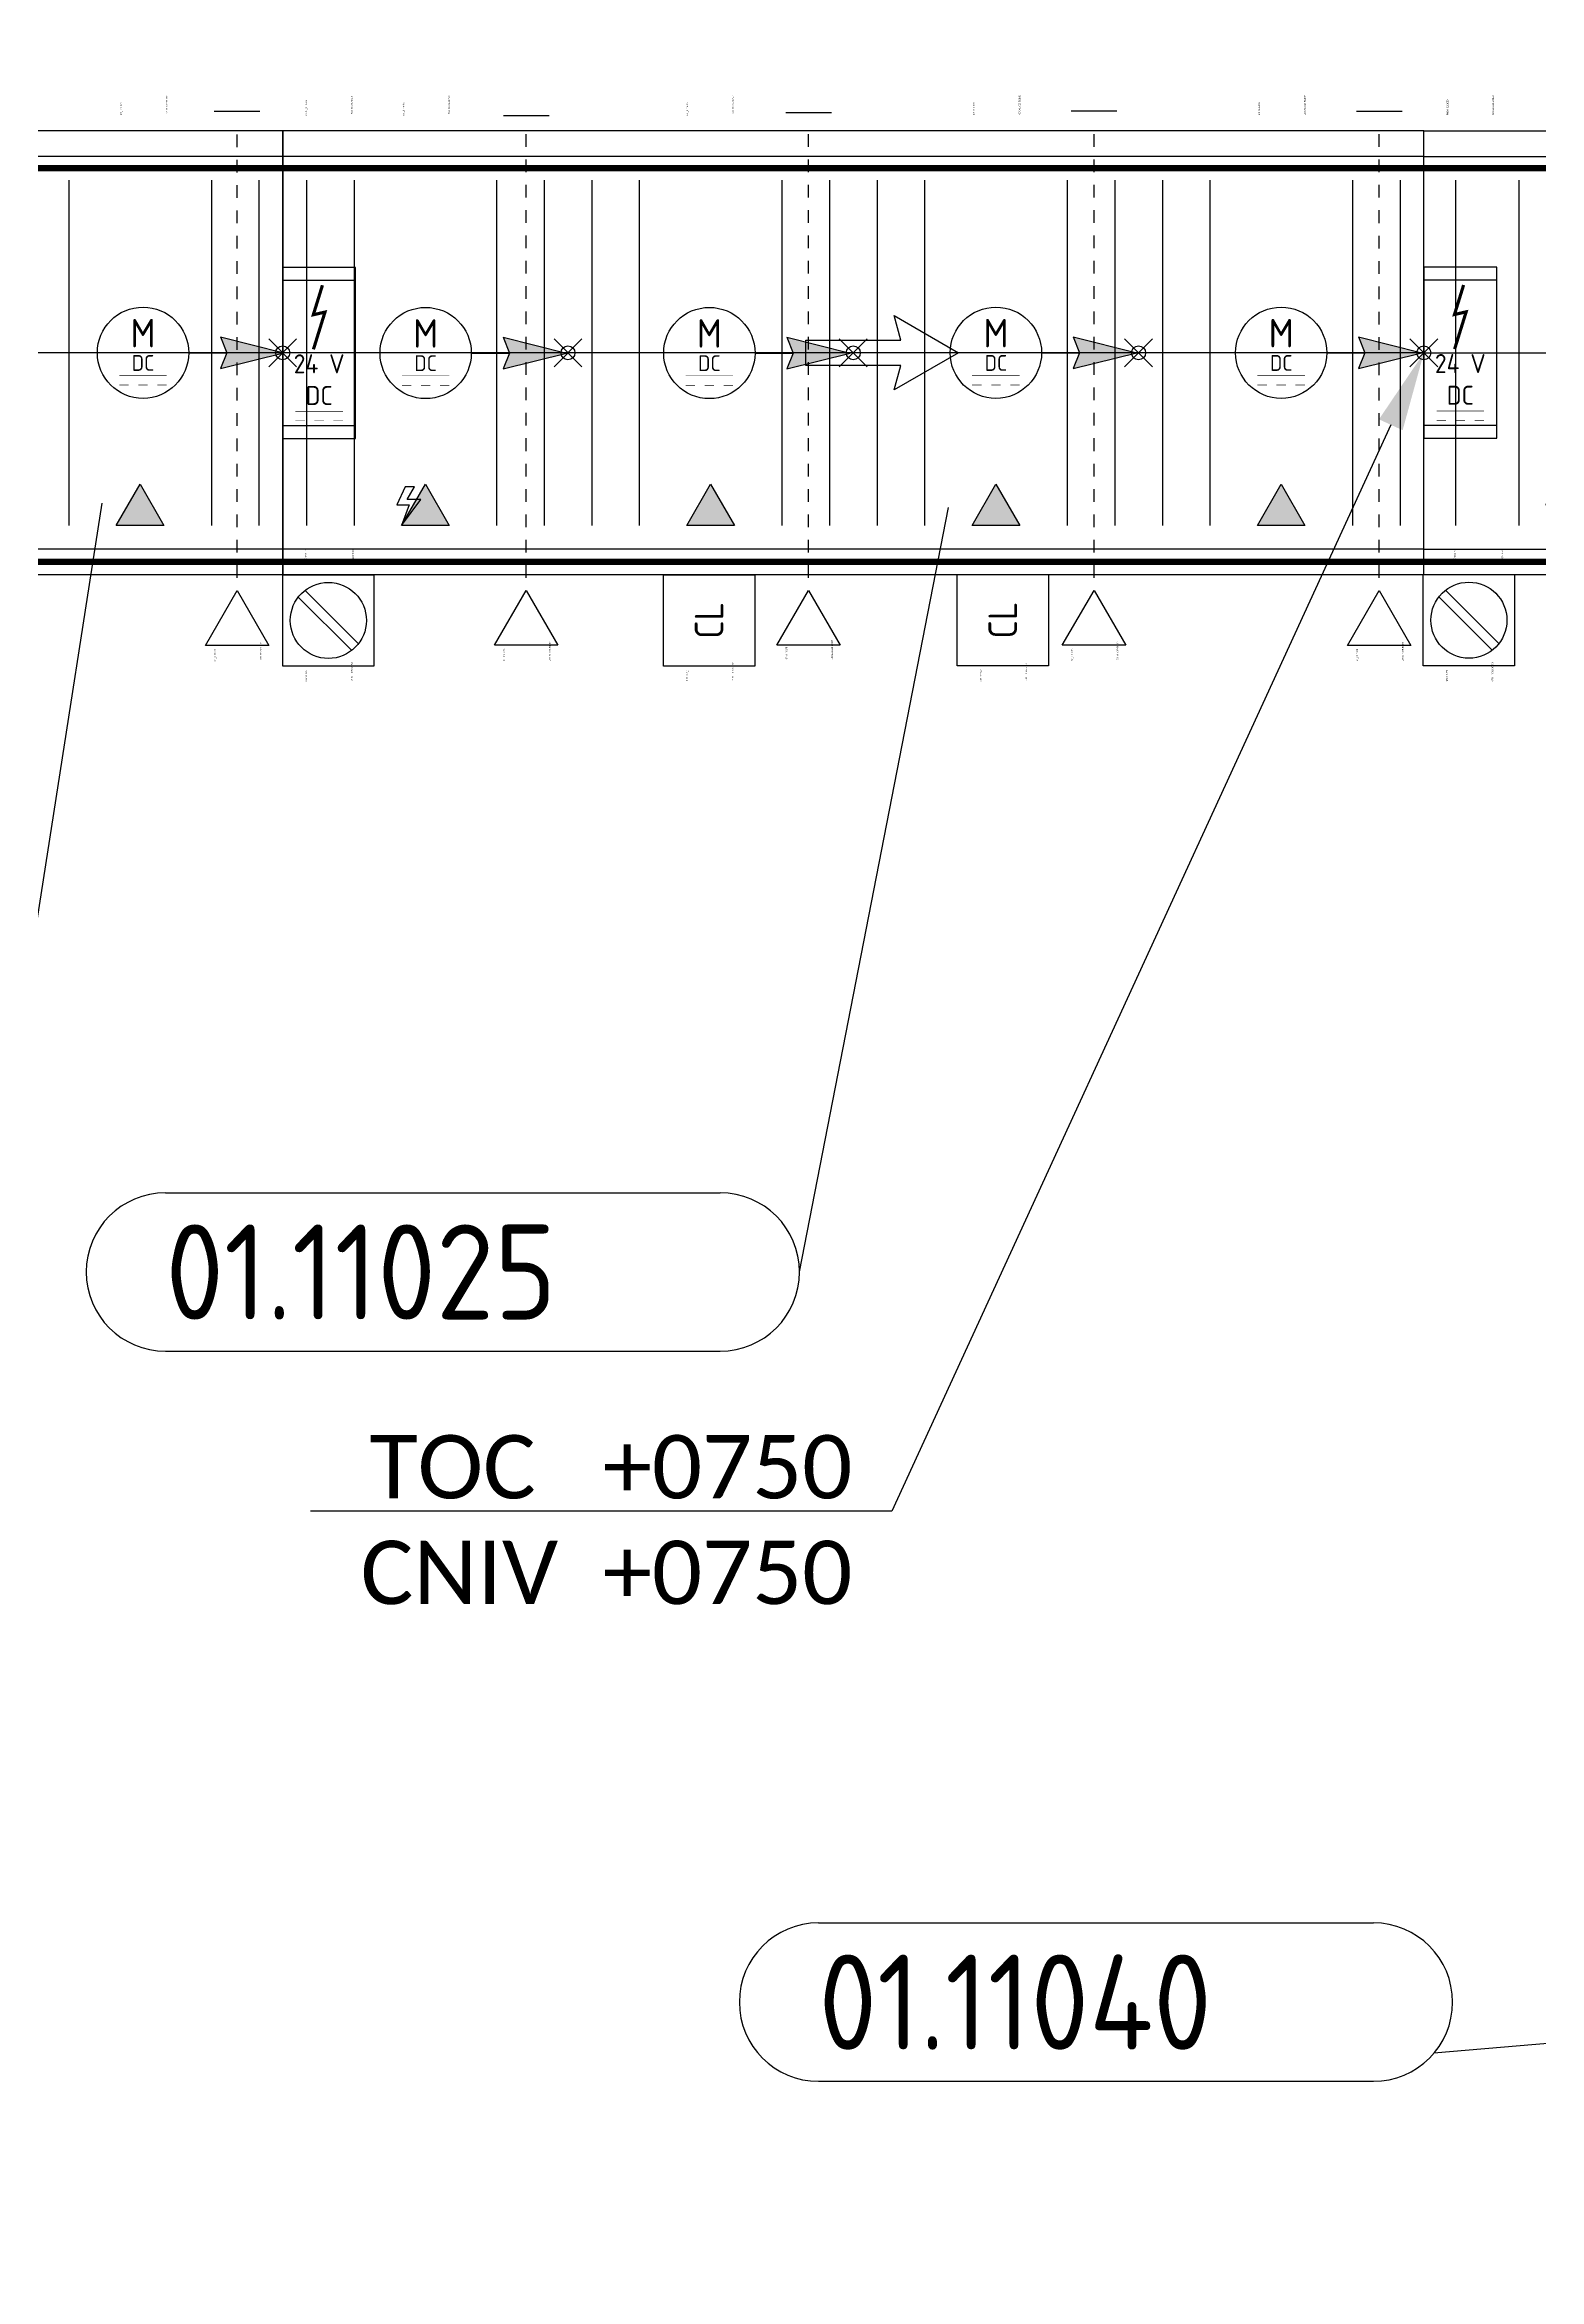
# Model space of a CAD drawing. Header units: millimetres. Extents: x -237058 to -184775, y -34272 to -10386.
# Drawn here: x -208934 to -206577, y -24356 to -20830 of the extents above; entities that cross this region are included whole.
import ezdxf
from ezdxf import colors
from ezdxf.entities.mleader import LeaderData, LeaderLine
from ezdxf.enums import TextEntityAlignment as Align
from ezdxf.math import Vec2, Vec3

# ---------------------------------------------------------------- set-up
doc = ezdxf.new("R2018")
doc.units = ezdxf.units.MM
doc.header["$PDMODE"] = 35
doc.header["$PDSIZE"] = 22
for name, color, linetype in [('0_SA-Comp_230V', 7, 'Continuous'), ('0_SA-Comp_ICE', 4, 'Continuous'), ('0_SA-Comp_Profinet', 7, 'Continuous'), ('0_TOC+0600_conv_ICE', 7, 'Continuous'), ('0_TOC+0750_conv_ICE', 7, 'Continuous'), ('conv_accumulation', 3, 'Continuous'), ('conv_beltside', 74, 'Continuous'), ('conv_centerline', 140, 'Continuous'), ('conv_direction', 30, 'Continuous'), ('conv_e-side', 12, 'Continuous'), ('conv_nodes', 7, 'Continuous'), ('conv_POSNR', 3, 'Continuous'), ('conv_speeds', 7, 'Continuous'), ('conv_type', 7, 'Continuous')]:
    doc.layers.add(name, color=color, linetype=linetype)
doc.layers.add('conv_textures', color=7, linetype='Continuous', true_color=0x5a6e7e)
doc.styles.add('ICE_25', font='calibri.ttf', dxfattribs={"height": 25})
doc.styles.add('Int_Kader_2.0', font='calibri.ttf', dxfattribs={"height": 2})
doc.styles.get("Standard").update_dxf_attribs({"font": 'isocp.shx'})

# ---------------------------------------------------------------- blocks, each defined once
blk = doc.blocks.new('ICE_sub-block_balloon_S')
at = {"layer": 'conv_POSNR'}
for p, q in [((-437.5, 125), (437.5, 125)), ((-437.5, -125), (437.5, -125))]:
    blk.add_line(p, q, dxfattribs=at)
for centre, start, end in [((-437.5, 0), 90, 270), ((437.5, 0), 270, 90)]:
    blk.add_arc(centre, 125, start, end, dxfattribs=at)
blk = doc.blocks.new('ICE_sub-block_direction')
at = {"layer": 'conv_direction'}
for p, q in [((75, 20), (64.6, 58.6)), ((64.6, 58.6), (166.2, 0)), ((-75, -20), (-75, 20)), ((-75, 20), (75, 20)), ((166.2, 0), (64.6, -58.6)), ((75, -20), (-75, -20)), ((64.6, -58.6), (75, -20))]:
    blk.add_line(p, q, dxfattribs=at)
blk = doc.blocks.new('ICE_sub-block_accumulation')
at = {"layer": 'conv_accumulation'}
h = blk.add_hatch(color=256, dxfattribs=at)
h.dxf.hatch_style = 1
h.paths.add_polyline_path([(0, 65), (-37.5, 0), (37.5, 0)])
for p, q in [((-37.5, 0), (0, 65)), ((0, 65), (37.5, 0)), ((37.5, 0), (-37.5, 0))]:
    blk.add_line(p, q, dxfattribs=at)
blk = doc.blocks.new('power_supply_sign')
blk.add_lwpolyline([(0, 0), (30.5, 40.8), (8.7, 40.8), (20.3, 60.9), (5.8, 60.9), (-7.4, 32.6), (11.9, 32.6)], close=True)
blk = doc.blocks.new('*U263')
for p, q in [((0, 350), (0, 310)), ((1800, 350), (0, 350)), ((1800, 310), (1800, 350)), ((0, 310), (0, -310)), ((1800, 310), (0, 310)), ((1800, -310), (1800, 310)), ((0, -310), (0, -350)), ((1800, -310), (0, -310)), ((1800, -350), (1800, -310)), ((0, -350), (1800, -350))]:
    blk.add_line(p, q)
at = {"layer": 'conv_beltside', "const_width": 10}
blk.add_lwpolyline([(0, 291.2), (1800, 291.2)], dxfattribs=at)
at = {"layer": 'conv_centerline'}
blk.add_line((1800, 0), (0, 0), dxfattribs=at)
at = {"layer": 'conv_e-side', "const_width": 10}
blk.add_lwpolyline([(0, -330), (1800, -330)], dxfattribs=at)
at = {"layer": 'conv_nodes'}
for p in [(450, 0), (900, 0), (1350, 0), (1800, 0), (0, 0)]:
    blk.add_point(p, dxfattribs=at)
at = {"layer": 'conv_POSNR'}
blk.add_line((1326, -1450.6), (1515.5, -237.5), dxfattribs=at)
at = {"layer": 'conv_textures'}
for p, q in [((37.5, 272.5), (37.5, -272.5)), ((112.5, 272.5), (112.5, -272.5)), ((337.5, 272.5), (337.5, -272.5)), ((412.5, 272.5), (412.5, -272.5)), ((487.5, 272.5), (487.5, -272.5)), ((562.5, 272.5), (562.5, -272.5)), ((787.5, 272.5), (787.5, -272.5)), ((862.5, 272.5), (862.5, -272.5)), ((937.5, 272.5), (937.5, -272.5)), ((1012.5, 272.5), (1012.5, -272.5)), ((1237.5, 272.5), (1237.5, -272.5)), ((1312.5, 272.5), (1312.5, -272.5)), ((1387.5, 272.5), (1387.5, -272.5)), ((1462.5, 272.5), (1462.5, -272.5)), ((1687.5, 272.5), (1687.5, -272.5)), ((1762.5, 272.5), (1762.5, -272.5))]:
    blk.add_line(p, q, dxfattribs=at)
for name, p in [('power_supply_sign', (187.5, -272.5)), ('ICE_sub-block_balloon_S', (763.5, -1450.6))]:
    blk.add_blockref(name, p)
at = {"layer": 'conv_accumulation'}
for p in [(225, -272.5), (675, -272.5), (1125, -272.5), (1575, -272.5)]:
    blk.add_blockref('ICE_sub-block_accumulation', p, dxfattribs=at)
at = {"layer": 'conv_direction'}
blk.add_blockref('ICE_sub-block_direction', (900, 0), dxfattribs=at)
blk.add_blockref('ICE_sub-block_direction', (900, 0), dxfattribs=at)
at = {"layer": 'conv_POSNR', "flags": 8}
blk.add_attdef('position_number', (326, -1525.6), '', height=150, dxfattribs=at)
at = {"layer": 'conv_speeds', "lineweight": 30, "flags": 2}
for tag, p in [('v', (37.5, -310)), ('a', (112.5, -310))]:
    blk.add_attdef(tag, text='', height=25, rotation=270, dxfattribs=at).set_placement(p, align=Align.MIDDLE_RIGHT)
at = {"layer": 'conv_type', "style": 'ICE_25', "flags": 10}
blk.add_attdef('identifier', (15, -342.5), '', height=25, dxfattribs=at)
blk = doc.blocks.new('*U268')
for p, q in [((0, 350), (0, 310)), ((1800, 350), (0, 350)), ((1800, 310), (1800, 350)), ((0, 310), (0, -310)), ((1800, 310), (0, 310)), ((1800, -310), (1800, 310)), ((0, -310), (0, -350)), ((1800, -310), (0, -310)), ((1800, -350), (1800, -310)), ((0, -350), (1800, -350))]:
    blk.add_line(p, q)
at = {"layer": 'conv_beltside', "const_width": 10}
blk.add_lwpolyline([(0, 291.2), (1800, 291.2)], dxfattribs=at)
at = {"layer": 'conv_centerline'}
blk.add_line((1800, 0), (0, 0), dxfattribs=at)
at = {"layer": 'conv_e-side', "const_width": 10}
blk.add_lwpolyline([(0, -330), (1800, -330)], dxfattribs=at)
at = {"layer": 'conv_nodes'}
for p in [(450, 0), (900, 0), (1350, 0), (1800, 0), (0, 0)]:
    blk.add_point(p, dxfattribs=at)
at = {"layer": 'conv_POSNR'}
blk.add_line((815.1, -1450.6), (1050.2, -243.9), dxfattribs=at)
at = {"layer": 'conv_textures'}
for p, q in [((37.5, 272.5), (37.5, -272.5)), ((112.5, 272.5), (112.5, -272.5)), ((337.5, 272.5), (337.5, -272.5)), ((412.5, 272.5), (412.5, -272.5)), ((487.5, 272.5), (487.5, -272.5)), ((562.5, 272.5), (562.5, -272.5)), ((787.5, 272.5), (787.5, -272.5)), ((862.5, 272.5), (862.5, -272.5)), ((937.5, 272.5), (937.5, -272.5)), ((1012.5, 272.5), (1012.5, -272.5)), ((1237.5, 272.5), (1237.5, -272.5)), ((1312.5, 272.5), (1312.5, -272.5)), ((1387.5, 272.5), (1387.5, -272.5)), ((1462.5, 272.5), (1462.5, -272.5)), ((1687.5, 272.5), (1687.5, -272.5)), ((1762.5, 272.5), (1762.5, -272.5))]:
    blk.add_line(p, q, dxfattribs=at)
for name, p in [('power_supply_sign', (187.5, -272.5)), ('ICE_sub-block_balloon_S', (252.6, -1450.6))]:
    blk.add_blockref(name, p)
at = {"layer": 'conv_accumulation'}
for p in [(225, -272.5), (675, -272.5), (1125, -272.5), (1575, -272.5)]:
    blk.add_blockref('ICE_sub-block_accumulation', p, dxfattribs=at)
at = {"layer": 'conv_direction'}
blk.add_blockref('ICE_sub-block_direction', (900, 0), dxfattribs=at)
blk.add_blockref('ICE_sub-block_direction', (900, 0), dxfattribs=at)
at = {"layer": 'conv_POSNR', "flags": 8}
blk.add_attdef('position_number', (-184.9, -1525.6), '', height=150, dxfattribs=at)
at = {"layer": 'conv_speeds', "lineweight": 30, "flags": 2}
for tag, p in [('v', (37.5, -310)), ('a', (112.5, -310))]:
    blk.add_attdef(tag, text='', height=25, rotation=270, dxfattribs=at).set_placement(p, align=Align.MIDDLE_RIGHT)
at = {"layer": 'conv_type', "style": 'ICE_25', "flags": 10}
blk.add_attdef('identifier', (15, -342.5), '', height=25, dxfattribs=at)
blk = doc.blocks.new('*U273')
for p, q in [((0, 250), (0, 210)), ((2100, 250), (0, 250)), ((2100, 210), (2100, 250)), ((0, 210), (0, -210)), ((2100, 210), (0, 210)), ((2100, -210), (2100, 210)), ((0, -210), (0, -250)), ((2100, -210), (0, -210)), ((2100, -250), (2100, -210)), ((0, -250), (2100, -250))]:
    blk.add_line(p, q)
at = {"layer": 'conv_beltside', "const_width": 10}
blk.add_lwpolyline([(0, -191.2), (2100, -191.2)], dxfattribs=at)
at = {"layer": 'conv_centerline'}
blk.add_line((0, 0), (2100, 0), dxfattribs=at)
at = {"layer": 'conv_e-side', "const_width": 10}
blk.add_lwpolyline([(0, 230), (2100, 230)], dxfattribs=at)
at = {"layer": 'conv_nodes'}
for p in [(0, 0), (700, 0), (1400, 0), (2100, 0)]:
    blk.add_point(p, dxfattribs=at)
at = {"layer": 'conv_POSNR'}
blk.add_line((1182.4, -94.8), (1283.3, -1289.1), dxfattribs=at)
at = {"layer": 'conv_textures'}
for p, q in [((50, 172.5), (50, -172.5)), ((150, 172.5), (150, -172.5)), ((550, 172.5), (550, -172.5)), ((650, 172.5), (650, -172.5)), ((750, 172.5), (750, -172.5)), ((850, 172.5), (850, -172.5)), ((1250, 172.5), (1250, -172.5)), ((1350, 172.5), (1350, -172.5)), ((1450, 172.5), (1450, -172.5)), ((1550, 172.5), (1550, -172.5)), ((1950, 172.5), (1950, -172.5)), ((2050, 172.5), (2050, -172.5))]:
    blk.add_line(p, q, dxfattribs=at)
at = {"xscale": -0.0009999999999999432, "yscale": 0.0009999999999999432, "zscale": 0.0009999999999999432, "rotation": 180}
blk.add_blockref('power_supply_sign', (200, 172.5), dxfattribs=at)
for name, p in [('ICE_sub-block_direction', (1050, 0)), ('ICE_sub-block_direction', (1050, 0)), ('ICE_sub-block_accumulation', (350, -172.5)), ('ICE_sub-block_accumulation', (1050, -172.5)), ('ICE_sub-block_accumulation', (1750, -172.5))]:
    blk.add_blockref(name, p)
at = {"rotation": 90.00000000000001}
blk.add_blockref('ICE_sub-block_balloon_S', (1202.8, -1822.2), dxfattribs=at)
at = {"layer": 'conv_POSNR', "flags": 8}
blk.add_attdef('position_number', (1277.8, -2259.7), '', height=150, rotation=90, dxfattribs=at)
at = {"layer": 'conv_speeds', "lineweight": 30, "flags": 2}
for tag, p in [('v', (50, 210)), ('a', (125, 210))]:
    blk.add_attdef(tag, text='', height=25, rotation=270, dxfattribs=at).set_placement(p, align=Align.MIDDLE_LEFT)
at = {"layer": 'conv_type', "style": 'ICE_25', "flags": 10}
blk.add_attdef('identifier', (15, -242.5), '', height=25, dxfattribs=at)
blk = doc.blocks.new('*U275')
for p, q in [((0, 350), (1000, 350)), ((0, 310), (0, 350)), ((1000, 350), (1000, 310)), ((0, 310), (1000, 310)), ((0, -310), (0, 310)), ((1000, 310), (1000, -310)), ((0, -310), (1000, -310)), ((0, -350), (0, -310)), ((1000, -310), (1000, -350)), ((0, -350), (1000, -350))]:
    blk.add_line(p, q)
at = {"layer": 'conv_beltside', "const_width": 10}
blk.add_lwpolyline([(0, 291.2), (1000, 291.2)], dxfattribs=at)
at = {"layer": 'conv_centerline'}
blk.add_line((0, 0), (1000, 0), dxfattribs=at)
at = {"layer": 'conv_e-side', "const_width": 10}
blk.add_lwpolyline([(0, -330), (1000, -330)], dxfattribs=at)
at = {"layer": 'conv_nodes'}
for p in [(0, 0), (1000, 0)]:
    blk.add_point(p, dxfattribs=at)
at = {"layer": 'conv_POSNR'}
blk.add_line((449, 1408), (252, 197.7), dxfattribs=at)
at = {"layer": 'conv_textures'}
for p, q in [((50, 272.5), (50, -272.5)), ((150, 272.5), (150, -272.5)), ((850, 272.5), (850, -272.5)), ((950, 272.5), (950, -272.5))]:
    blk.add_line(p, q, dxfattribs=at)
for name, p in [('ICE_sub-block_balloon_S', (1011.5, 1408)), ('power_supply_sign', (200, -272.5))]:
    blk.add_blockref(name, p)
at = {"layer": 'conv_direction'}
blk.add_blockref('ICE_sub-block_direction', (500, 0), dxfattribs=at)
blk.add_blockref('ICE_sub-block_direction', (500, 0), dxfattribs=at)
at = {"layer": 'conv_POSNR', "flags": 8}
blk.add_attdef('position_number', (574, 1333), '', height=150, dxfattribs=at)
at = {"layer": 'conv_speeds', "lineweight": 30, "flags": 2}
for tag, p in [('v', (50, -310)), ('a', (125, -310))]:
    blk.add_attdef(tag, text='', height=25, rotation=270, dxfattribs=at).set_placement(p, align=Align.MIDDLE_RIGHT)
at = {"layer": 'conv_type', "style": 'ICE_25', "flags": 10}
blk.add_attdef('identifier', (15, -342.5), '', height=25, dxfattribs=at)
blk = doc.blocks.new('*U90')
at = {"ltscale": 0.5}
h = blk.add_hatch(color=256, dxfattribs=at)
h.dxf.hatch_style = 1
h.paths.add_polyline_path([(132, 0), (122, -25), (222, 0), (122, 25)])
blk.add_line((72, 0), (132, 0))
for p, q in [((122, 25), (132, 0)), ((122, 25), (222, 0)), ((132, 0), (122, -25)), ((122, -25), (222, 0))]:
    blk.add_line(p, q, dxfattribs=at)
at = {"ltscale": 0.5, "const_width": 1}
for points in [[(-37.5, -36), (37.5, -36)], [(-37.5, -51), (-22.5, -51)], [(-7.5, -51), (7.5, -51)], [(22.5, -51), (37.5, -51)]]:
    blk.add_lwpolyline(points, dxfattribs=at)
blk.add_circle((0, 0), 72)
at = {"ltscale": 0.5, "attachment_point": 5}
for s, insert, char_height in [('\\pxqc;M', (0, 31), 45), ('\\pxqc;DC', (0, -16), 25)]:
    blk.add_mtext_dynamic_manual_height_columns(s, width=43.774, gutter_width=6.25, heights=[0], dxfattribs=dict(at, insert=insert, char_height=char_height))
at = {"lineweight": 30, "flags": 52}
for tag, p in [('FUNC_REF', (-36, 375)), ('EPLAN_REF', (36, 375))]:
    blk.add_attdef(tag, text='', height=50, rotation=90, dxfattribs=at).set_placement(p, align=Align.MIDDLE_LEFT)
blk = doc.blocks.new('*U75')
at = {"ltscale": 0.5}
blk.add_lwpolyline([(-72, 72), (72, 72), (72, -72), (-72, -72)], close=True, dxfattribs=at)
at = {"insert": (0, 0), "char_height": 45, "width": 90.621, "attachment_point": 5, "rotation": 90}
blk.add_mtext('\\pxqc;CL', dxfattribs=at)
at = {"lineweight": 30, "flags": 14}
for tag, p in [('FUNC_REF', (-36, -97)), ('EPLAN_REF', (36, -97))]:
    blk.add_attdef(tag, text='', height=50, rotation=90, dxfattribs=at).set_placement(p, align=Align.MIDDLE_RIGHT)
blk = doc.blocks.new('*U92')
at = {"color": 30, "true_color": 0xf8991e}
for points in [[(-57.5, -135), (57.5, -135), (57.5, 135), (-57.5, 135)], [(-57.5, 115), (57.5, 115), (57.5, 135), (-57.5, 135)], [(-57.5, -135), (57.5, -135), (57.5, -115), (-57.5, -115)]]:
    blk.add_lwpolyline(points, close=True, dxfattribs=at)
at = {"color": 3, "const_width": 5}
blk.add_lwpolyline([(5.2, 107), (-9.2, 60.4), (9.2, 64.6), (-9, 5.8)], dxfattribs=at)
at = {"ltscale": 0.5, "const_width": 1}
for points in [[(-37.5, -92), (37.5, -92)], [(-37.5, -107), (-22.5, -107)], [(-7.5, -107), (7.5, -107)], [(22.5, -107), (37.5, -107)]]:
    blk.add_lwpolyline(points, dxfattribs=at)
at = {"ltscale": 0.5, "insert": (0, -42), "char_height": 30, "attachment_point": 5}
blk.add_mtext_dynamic_manual_height_columns('\\pxqc;24 V\\PDC', width=115, gutter_width=6.25, heights=[0], dxfattribs=at)
at = {"lineweight": 30}
for tag, p in [('FUNC_REF', (-21.5, 375)), ('EPLAN_REF', (50.5, 375))]:
    blk.add_attdef(tag, text='', height=50, rotation=90, dxfattribs=at).set_placement(p, align=Align.MIDDLE_LEFT)
blk = doc.blocks.new('*U91')
at = {"ltscale": 0.5}
h = blk.add_hatch(color=256, dxfattribs=at)
h.dxf.hatch_style = 1
h.paths.add_polyline_path([(132, 0), (122, -25), (222, 0), (122, 25)])
blk.add_line((72, 0), (132, 0))
for p, q in [((122, 25), (132, 0)), ((122, 25), (222, 0)), ((132, 0), (122, -25)), ((122, -25), (222, 0))]:
    blk.add_line(p, q, dxfattribs=at)
at = {"ltscale": 0.5, "const_width": 1}
for points in [[(-37.5, -36), (37.5, -36)], [(-37.5, -51), (-22.5, -51)], [(-7.5, -51), (7.5, -51)], [(22.5, -51), (37.5, -51)]]:
    blk.add_lwpolyline(points, dxfattribs=at)
blk.add_circle((0, 0), 72)
at = {"ltscale": 0.5, "attachment_point": 5}
for s, insert, char_height in [('\\pxqc;M', (0, 31), 45), ('\\pxqc;DC', (0, -16), 25)]:
    blk.add_mtext_dynamic_manual_height_columns(s, width=43.774, gutter_width=6.25, heights=[0], dxfattribs=dict(at, insert=insert, char_height=char_height))
at = {"lineweight": 30, "flags": 8}
for tag, p in [('FUNC_REF', (-36, 375)), ('EPLAN_REF', (36, 375))]:
    blk.add_attdef(tag, text='', height=50, rotation=90, dxfattribs=at).set_placement(p, align=Align.MIDDLE_LEFT)
blk = doc.blocks.new('*U88')
at = {"ltscale": 0.5}
h = blk.add_hatch(color=256, dxfattribs=at)
h.dxf.hatch_style = 1
h.paths.add_polyline_path([(132, 0), (122, -25), (222, 0), (122, 25)])
blk.add_line((72, 0), (132, 0))
for p, q in [((122, 25), (132, 0)), ((122, 25), (222, 0)), ((132, 0), (122, -25)), ((122, -25), (222, 0))]:
    blk.add_line(p, q, dxfattribs=at)
at = {"ltscale": 0.5, "const_width": 1}
for points in [[(-37.5, -36), (37.5, -36)], [(-37.5, -51), (-22.5, -51)], [(-7.5, -51), (7.5, -51)], [(22.5, -51), (37.5, -51)]]:
    blk.add_lwpolyline(points, dxfattribs=at)
blk.add_circle((0, 0), 72)
at = {"ltscale": 0.5, "attachment_point": 5}
for s, insert, char_height in [('\\pxqc;M', (0, 31), 45), ('\\pxqc;DC', (0, -16), 25)]:
    blk.add_mtext_dynamic_manual_height_columns(s, width=43.774, gutter_width=6.25, heights=[0], dxfattribs=dict(at, insert=insert, char_height=char_height))
at = {"lineweight": 30, "flags": 52}
for tag, p in [('FUNC_REF', (-36, 375)), ('EPLAN_REF', (36, 375))]:
    blk.add_attdef(tag, text='', height=50, rotation=90, dxfattribs=at).set_placement(p, align=Align.MIDDLE_LEFT)
blk = doc.blocks.new('*U89')
at = {"ltscale": 0.5}
h = blk.add_hatch(color=256, dxfattribs=at)
h.dxf.hatch_style = 1
h.paths.add_polyline_path([(132, 0), (122, -25), (222, 0), (122, 25)])
blk.add_line((72, 0), (132, 0))
for p, q in [((122, 25), (132, 0)), ((122, 25), (222, 0)), ((132, 0), (122, -25)), ((122, -25), (222, 0))]:
    blk.add_line(p, q, dxfattribs=at)
at = {"ltscale": 0.5, "const_width": 1}
for points in [[(-37.5, -36), (37.5, -36)], [(-37.5, -51), (-22.5, -51)], [(-7.5, -51), (7.5, -51)], [(22.5, -51), (37.5, -51)]]:
    blk.add_lwpolyline(points, dxfattribs=at)
blk.add_circle((0, 0), 72)
at = {"ltscale": 0.5, "attachment_point": 5}
for s, insert, char_height in [('\\pxqc;M', (0, 31), 45), ('\\pxqc;DC', (0, -16), 25)]:
    blk.add_mtext_dynamic_manual_height_columns(s, width=43.774, gutter_width=6.25, heights=[0], dxfattribs=dict(at, insert=insert, char_height=char_height))
at = {"lineweight": 30, "flags": 52}
for tag, p in [('FUNC_REF', (-36, 375)), ('EPLAN_REF', (36, 375))]:
    blk.add_attdef(tag, text='', height=50, rotation=90, dxfattribs=at).set_placement(p, align=Align.MIDDLE_LEFT)
blk = doc.blocks.new('*U46')
for p, q in [((36.8, -47.4), (-47.4, 36.8)), ((47.4, -36.8), (-36.8, 47.4))]:
    blk.add_line(p, q)
at = {"ltscale": 0.5}
blk.add_lwpolyline([(-72, 72), (72, 72), (72, -72), (-72, -72)], close=True, dxfattribs=at)
blk.add_circle((0, 0), 60)
at = {"lineweight": 30, "flags": 14}
for tag, p in [('FUNC_REF', (-36, -97)), ('EPLAN_REF', (36, -97))]:
    blk.add_attdef(tag, text='', height=50, rotation=90, dxfattribs=at).set_placement(p, align=Align.MIDDLE_RIGHT)
blk = doc.blocks.new('*U93')
at = {"ltscale": 0.5}
for p, q in [((-36, 756.7), (36, 756.7)), ((-50, -86.6), (0, 0)), ((0, 0), (50, -86.6)), ((50, -86.6), (-50, -86.6))]:
    blk.add_line(p, q, dxfattribs=at)
for p, q in [((0, 700), (0, 720)), ((0, 660), (0, 680)), ((0, 620), (0, 640)), ((0, 580), (0, 600)), ((0, 540), (0, 560)), ((0, 500), (0, 520)), ((0, 460), (0, 480)), ((0, 420), (0, 440)), ((0, 380), (0, 400)), ((0, 340), (0, 360)), ((0, 300), (0, 320)), ((0, 260), (0, 280)), ((0, 220), (0, 240)), ((0, 180), (0, 200)), ((0, 140), (0, 160)), ((0, 100), (0, 120)), ((0, 60), (0, 80)), ((0, 20), (0, 40))]:
    blk.add_line(p, q)
at = {"lineweight": 30, "flags": 42}
for tag, p in [('EPLAN_REF', (36, -111.6)), ('FUNC_REF', (-36, -111.6))]:
    blk.add_attdef(tag, text='', height=50, rotation=90, dxfattribs=at).set_placement(p, align=Align.MIDDLE_RIGHT)
blk = doc.blocks.new('*U95')
at = {"ltscale": 0.5}
for p, q in [((-36, 749.2), (36, 749.2)), ((-50, -86.6), (0, 0)), ((0, 0), (50, -86.6)), ((50, -86.6), (-50, -86.6))]:
    blk.add_line(p, q, dxfattribs=at)
for p, q in [((0, 700), (0, 720)), ((0, 660), (0, 680)), ((0, 620), (0, 640)), ((0, 580), (0, 600)), ((0, 540), (0, 560)), ((0, 500), (0, 520)), ((0, 460), (0, 480)), ((0, 420), (0, 440)), ((0, 380), (0, 400)), ((0, 340), (0, 360)), ((0, 300), (0, 320)), ((0, 260), (0, 280)), ((0, 220), (0, 240)), ((0, 180), (0, 200)), ((0, 140), (0, 160)), ((0, 100), (0, 120)), ((0, 60), (0, 80)), ((0, 20), (0, 40))]:
    blk.add_line(p, q)
at = {"lineweight": 30, "flags": 42}
for tag, p in [('EPLAN_REF', (36, -111.6)), ('FUNC_REF', (-36, -111.6))]:
    blk.add_attdef(tag, text='', height=50, rotation=90, dxfattribs=at).set_placement(p, align=Align.MIDDLE_RIGHT)
blk = doc.blocks.new('*U94')
at = {"ltscale": 0.5}
for p, q in [((-36, 754.2), (36, 754.2)), ((-50, -86.6), (0, 0)), ((0, 0), (50, -86.6)), ((50, -86.6), (-50, -86.6))]:
    blk.add_line(p, q, dxfattribs=at)
for p, q in [((0, 700), (0, 720)), ((0, 660), (0, 680)), ((0, 620), (0, 640)), ((0, 580), (0, 600)), ((0, 540), (0, 560)), ((0, 500), (0, 520)), ((0, 460), (0, 480)), ((0, 420), (0, 440)), ((0, 380), (0, 400)), ((0, 340), (0, 360)), ((0, 300), (0, 320)), ((0, 260), (0, 280)), ((0, 220), (0, 240)), ((0, 180), (0, 200)), ((0, 140), (0, 160)), ((0, 100), (0, 120)), ((0, 60), (0, 80)), ((0, 20), (0, 40))]:
    blk.add_line(p, q)
at = {"lineweight": 30, "flags": 42}
for tag, p in [('FUNC_REF', (-36, -108.8)), ('EPLAN_REF', (36, -108.8))]:
    blk.add_attdef(tag, text='', height=50, rotation=90, dxfattribs=at).set_placement(p, align=Align.MIDDLE_RIGHT)

msp = doc.modelspace()

# ---------------------------------------------------------------- block references
at = {"layer": '0_SA-Comp_230V'}
ref = msp.add_blockref('*U92', (-208501.6, -21316.2), dxfattribs=at)
lines = msp.add_mtext('PM24_0111025', dxfattribs={"layer": '0', "insert": (-208523.1, -20941.2), "char_height": 2.5, "attachment_point": 1, "rotation": 90})
ref.add_attrib('FUNC_REF', '', (-208523.1, -20941.2)).embed_mtext(lines)
lines = msp.add_mtext('=Z01+11025-300U3', dxfattribs={"layer": '0', "insert": (-208451.1, -20941.2), "char_height": 2.5, "attachment_point": 1, "rotation": 90})
ref.add_attrib('EPLAN_REF', '', (-208451.1, -20941.2)).embed_mtext(lines)
ref = msp.add_blockref('*U92', (-206701.6, -21315.8), dxfattribs=at)
lines = msp.add_mtext('PM24_0111030', dxfattribs={"layer": '0', "insert": (-206723.1, -20940.8), "char_height": 2.5, "attachment_point": 1, "rotation": 90})
ref.add_attrib('FUNC_REF', '', (-206723.1, -20940.8)).embed_mtext(lines)
lines = msp.add_mtext('=Z01+11030-300U3', dxfattribs={"layer": '0', "insert": (-206651.1, -20940.8), "char_height": 2.5, "attachment_point": 1, "rotation": 90})
ref.add_attrib('EPLAN_REF', '', (-206651.1, -20940.8)).embed_mtext(lines)
ref = msp.add_blockref('*U46', (-208487.1, -21738.2), dxfattribs=at)
lines = msp.add_mtext('MS0111025', dxfattribs={"layer": '0', "insert": (-208523.1, -21835.2), "char_height": 2.5, "attachment_point": 1, "rotation": 90})
ref.add_attrib('FUNC_REF', '', (-208523.1, -21835.2), dxfattribs={"flags": 14}).embed_mtext(lines)
lines = msp.add_mtext('=Z01+11025-300S4', dxfattribs={"layer": '0', "insert": (-208451.1, -21835.2), "char_height": 2.5, "attachment_point": 1, "rotation": 90})
ref.add_attrib('EPLAN_REF', '', (-208451.1, -21835.2), dxfattribs={"flags": 14}).embed_mtext(lines)
ref = msp.add_blockref('*U46', (-206688, -21737.8), dxfattribs=at)
lines = msp.add_mtext('MS0111030', dxfattribs={"layer": '0', "insert": (-206724, -21834.8), "char_height": 2.5, "attachment_point": 1, "rotation": 90})
ref.add_attrib('FUNC_REF', '', (-206724, -21834.8), dxfattribs={"flags": 14}).embed_mtext(lines)
lines = msp.add_mtext('=Z01+11030-300S4', dxfattribs={"layer": '0', "insert": (-206652, -21834.8), "char_height": 2.5, "attachment_point": 1, "rotation": 90})
ref.add_attrib('EPLAN_REF', '', (-206652, -21834.8), dxfattribs={"flags": 14}).embed_mtext(lines)
at = {"layer": '0_SA-Comp_ICE'}
ref = msp.add_blockref('*U90', (-208779.4, -21315.8), dxfattribs=at)
lines = msp.add_mtext('M4_0111020', dxfattribs={"layer": '0', "insert": (-208815.4, -20940.8), "char_height": 2.5, "attachment_point": 1, "rotation": 90})
ref.add_attrib('FUNC_REF', '', (-208815.4, -20940.8), dxfattribs={"flags": 52}).embed_mtext(lines)
lines = msp.add_mtext('=Z01+11020-512M7', dxfattribs={"layer": '0', "insert": (-208743.4, -20940.8), "char_height": 2.5, "attachment_point": 1, "rotation": 90})
ref.add_attrib('EPLAN_REF', '', (-208743.4, -20940.8), dxfattribs={"flags": 52}).embed_mtext(lines)
ref = msp.add_blockref('*U91', (-208333.6, -21316.2), dxfattribs=at)
lines = msp.add_mtext('M1_0111025', dxfattribs={"layer": '0', "insert": (-208369.6, -20941.2), "char_height": 2.5, "attachment_point": 1, "rotation": 90})
ref.add_attrib('FUNC_REF', '', (-208369.6, -20941.2), dxfattribs={"flags": 52}).embed_mtext(lines)
lines = msp.add_mtext('=Z01+11025-502M2', dxfattribs={"layer": '0', "insert": (-208297.6, -20941.2), "char_height": 2.5, "attachment_point": 1, "rotation": 90})
ref.add_attrib('EPLAN_REF', '', (-208297.6, -20941.2), dxfattribs={"flags": 52}).embed_mtext(lines)
ref = msp.add_blockref('*U88', (-207886.1, -21316.2), dxfattribs=at)
lines = msp.add_mtext('M2_0111025', dxfattribs={"layer": '0', "insert": (-207922.1, -20941.2), "char_height": 2.5, "attachment_point": 1, "rotation": 90})
ref.add_attrib('FUNC_REF', '', (-207922.1, -20941.2), dxfattribs={"flags": 52}).embed_mtext(lines)
lines = msp.add_mtext('=Z01+11025-502M7', dxfattribs={"layer": '0', "insert": (-207850.1, -20941.2), "char_height": 2.5, "attachment_point": 1, "rotation": 90})
ref.add_attrib('EPLAN_REF', '', (-207850.1, -20941.2), dxfattribs={"flags": 52}).embed_mtext(lines)
ref = msp.add_blockref('*U89', (-207434.1, -21315.8), dxfattribs=at)
lines = msp.add_mtext('M3_0111025', dxfattribs={"layer": '0', "insert": (-207470.1, -20940.8), "char_height": 2.5, "attachment_point": 1, "rotation": 90})
ref.add_attrib('FUNC_REF', '', (-207470.1, -20940.8), dxfattribs={"flags": 52}).embed_mtext(lines)
lines = msp.add_mtext('=Z01+11025-512M2', dxfattribs={"layer": '0', "insert": (-207398.1, -20940.8), "char_height": 2.5, "attachment_point": 1, "rotation": 90})
ref.add_attrib('EPLAN_REF', '', (-207398.1, -20940.8), dxfattribs={"flags": 52}).embed_mtext(lines)
ref = msp.add_blockref('*U90', (-206984.1, -21315.8), dxfattribs=at)
lines = msp.add_mtext('M4_0111025', dxfattribs={"layer": '0', "insert": (-207020.1, -20940.8), "char_height": 2.5, "attachment_point": 1, "rotation": 90})
ref.add_attrib('FUNC_REF', '', (-207020.1, -20940.8), dxfattribs={"flags": 52}).embed_mtext(lines)
lines = msp.add_mtext('=Z01+11025-512M7', dxfattribs={"layer": '0', "insert": (-206948.1, -20940.8), "char_height": 2.5, "attachment_point": 1, "rotation": 90})
ref.add_attrib('EPLAN_REF', '', (-206948.1, -20940.8), dxfattribs={"flags": 52}).embed_mtext(lines)
ref = msp.add_blockref('*U93', (-208631.1, -21691.2), dxfattribs=at)
lines = msp.add_mtext('S4_0111020', dxfattribs={"layer": '0', "insert": (-208667.1, -21802.8), "char_height": 2.5, "attachment_point": 1, "rotation": 90})
ref.add_attrib('FUNC_REF', '', (-208667.1, -21802.8), dxfattribs={"flags": 42}).embed_mtext(lines)
lines = msp.add_mtext('=Z01+11020-513B7', dxfattribs={"layer": '0', "insert": (-208595.1, -21802.8), "char_height": 2.5, "attachment_point": 1, "rotation": 90})
ref.add_attrib('EPLAN_REF', '', (-208595.1, -21802.8), dxfattribs={"flags": 42}).embed_mtext(lines)
ref = msp.add_blockref('*U95', (-208174.9, -21690.8), dxfattribs=at)
lines = msp.add_mtext('S1_0111025', dxfattribs={"layer": '0', "insert": (-208210.9, -21802.4), "char_height": 2.5, "attachment_point": 1, "rotation": 90})
ref.add_attrib('FUNC_REF', '', (-208210.9, -21802.4), dxfattribs={"flags": 42}).embed_mtext(lines)
lines = msp.add_mtext('=Z01+11025-503B2', dxfattribs={"layer": '0', "insert": (-208138.9, -21802.4), "char_height": 2.5, "attachment_point": 1, "rotation": 90})
ref.add_attrib('EPLAN_REF', '', (-208138.9, -21802.4), dxfattribs={"flags": 42}).embed_mtext(lines)
ref = msp.add_blockref('*U94', (-207729.6, -21690.8), dxfattribs=at)
lines = msp.add_mtext('S2_0111025', dxfattribs={"layer": '0', "insert": (-207765.6, -21799.6), "char_height": 2.5, "attachment_point": 1, "rotation": 90})
ref.add_attrib('FUNC_REF', '', (-207765.6, -21799.6), dxfattribs={"flags": 42}).embed_mtext(lines)
lines = msp.add_mtext('=Z01+11025-503B7', dxfattribs={"layer": '0', "insert": (-207693.6, -21799.6), "char_height": 2.5, "attachment_point": 1, "rotation": 90})
ref.add_attrib('EPLAN_REF', '', (-207693.6, -21799.6), dxfattribs={"flags": 42}).embed_mtext(lines)
ref = msp.add_blockref('*U93', (-207279.4, -21690.8), dxfattribs=at)
lines = msp.add_mtext('S3_0111025', dxfattribs={"layer": '0', "insert": (-207315.4, -21802.4), "char_height": 2.5, "attachment_point": 1, "rotation": 90})
ref.add_attrib('FUNC_REF', '', (-207315.4, -21802.4), dxfattribs={"flags": 42}).embed_mtext(lines)
lines = msp.add_mtext('=Z01+11025-513B2', dxfattribs={"layer": '0', "insert": (-207243.4, -21802.4), "char_height": 2.5, "attachment_point": 1, "rotation": 90})
ref.add_attrib('EPLAN_REF', '', (-207243.4, -21802.4), dxfattribs={"flags": 42}).embed_mtext(lines)
ref = msp.add_blockref('*U93', (-206829.4, -21691), dxfattribs=at)
lines = msp.add_mtext('S4_0111025', dxfattribs={"layer": '0', "insert": (-206865.4, -21802.6), "char_height": 2.5, "attachment_point": 1, "rotation": 90})
ref.add_attrib('FUNC_REF', '', (-206865.4, -21802.6), dxfattribs={"flags": 42}).embed_mtext(lines)
lines = msp.add_mtext('=Z01+11025-513B7', dxfattribs={"layer": '0', "insert": (-206793.4, -21802.6), "char_height": 2.5, "attachment_point": 1, "rotation": 90})
ref.add_attrib('EPLAN_REF', '', (-206793.4, -21802.6), dxfattribs={"flags": 42}).embed_mtext(lines)
at = {"layer": '0_SA-Comp_Profinet'}
ref = msp.add_blockref('*U75', (-207886.6, -21738.2), dxfattribs=at)
lines = msp.add_mtext('cl0111025_1', dxfattribs={"layer": '0', "insert": (-207922.6, -21835.2), "char_height": 2.5, "attachment_point": 1, "rotation": 90})
ref.add_attrib('FUNC_REF', '', (-207922.6, -21835.2), dxfattribs={"flags": 14}).embed_mtext(lines)
lines = msp.add_mtext('=Z01+11025-501U2', dxfattribs={"layer": '0', "insert": (-207850.6, -21835.2), "char_height": 2.5, "attachment_point": 1, "rotation": 90})
ref.add_attrib('EPLAN_REF', '', (-207850.6, -21835.2), dxfattribs={"flags": 14}).embed_mtext(lines)
ref = msp.add_blockref('*U75', (-207423.4, -21737.8), dxfattribs=at)
lines = msp.add_mtext('cl0111025_2', dxfattribs={"layer": '0', "insert": (-207459.4, -21834.8), "char_height": 2.5, "attachment_point": 1, "rotation": 90})
ref.add_attrib('FUNC_REF', '', (-207459.4, -21834.8), dxfattribs={"flags": 14}).embed_mtext(lines)
lines = msp.add_mtext('=Z01+11025-511U2', dxfattribs={"layer": '0', "insert": (-207387.4, -21834.8), "char_height": 2.5, "attachment_point": 1, "rotation": 90})
ref.add_attrib('EPLAN_REF', '', (-207387.4, -21834.8), dxfattribs={"flags": 14}).embed_mtext(lines)
at = {"layer": '0_TOC+0600_conv_ICE'}
ref = msp.add_blockref('*U263', (-210359.1, -21315.8), dxfattribs=at)
ref.add_attrib('position_number', '01.11020', (-210033.1, -22841.4), dxfattribs={"layer": 'conv_POSNR', "height": 150})
lines = msp.add_mtext('v = 0.50 (m/s)', dxfattribs={"layer": 'conv_speeds', "insert": (-210321.6, -21625.8), "char_height": 2.5, "attachment_point": 1, "rotation": 270})
ref.add_attrib('v', '', (-210321.6, -21625.8), dxfattribs={"flags": 2}).embed_mtext(lines)
lines = msp.add_mtext('a = 1.0 (m/s²)', dxfattribs={"layer": 'conv_speeds', "insert": (-210246.6, -21625.8), "char_height": 2.5, "attachment_point": 1, "rotation": 270})
ref.add_attrib('a', '', (-210246.6, -21625.8), dxfattribs={"flags": 2}).embed_mtext(lines)
ref = msp.add_blockref('*U268', (-208559.1, -21315.8), dxfattribs=at)
ref.add_attrib('position_number', '01.11025', (-208744, -22841.4), dxfattribs={"layer": 'conv_POSNR', "height": 150})
lines = msp.add_mtext('v = 0.50 (m/s)', dxfattribs={"layer": 'conv_speeds', "insert": (-208521.6, -21625.8), "char_height": 2.5, "attachment_point": 1, "rotation": 270})
ref.add_attrib('v', '', (-208521.6, -21625.8), dxfattribs={"flags": 2}).embed_mtext(lines)
lines = msp.add_mtext('a = 1.0 (m/s²)', dxfattribs={"layer": 'conv_speeds', "insert": (-208446.6, -21625.8), "char_height": 2.5, "attachment_point": 1, "rotation": 270})
ref.add_attrib('a', '', (-208446.6, -21625.8), dxfattribs={"flags": 2}).embed_mtext(lines)
at = {"layer": '0_TOC+0750_conv_ICE'}
ref = msp.add_blockref('*U275', (-206759.1, -21315.8), dxfattribs=at)
ref.add_attrib('position_number', '01.11030', (-206185.1, -19982.8), dxfattribs={"layer": 'conv_POSNR', "height": 150})
lines = msp.add_mtext('v = 0.50 (m/s)', dxfattribs={"layer": 'conv_speeds', "insert": (-206709.1, -21625.8), "char_height": 2.5, "attachment_point": 1, "rotation": 270})
ref.add_attrib('v', '', (-206709.1, -21625.8), dxfattribs={"flags": 2}).embed_mtext(lines)
lines = msp.add_mtext('a = 1.0 (m/s²)', dxfattribs={"layer": 'conv_speeds', "insert": (-206634.1, -21625.8), "char_height": 2.5, "attachment_point": 1, "rotation": 270})
ref.add_attrib('a', '', (-206634.1, -21625.8), dxfattribs={"flags": 2}).embed_mtext(lines)
ref = msp.add_blockref('*U273', (-205454.1, -22715.8), dxfattribs=dict(at, rotation=270))
ref.add_attrib('position_number', '01.11040', (-207713.8, -23993.6), dxfattribs={"layer": 'conv_POSNR', "height": 150})
lines = msp.add_mtext('v = 0.50 (m/s)', dxfattribs={"layer": 'conv_speeds', "insert": (-205244.1, -22765.8), "char_height": 2.5, "attachment_point": 1, "rotation": 180})
ref.add_attrib('v', '', (-205244.1, -22765.8)).embed_mtext(lines)
lines = msp.add_mtext('a = 1.0 (m/s²)', dxfattribs={"layer": 'conv_speeds', "insert": (-205244.1, -22840.8), "char_height": 2.5, "attachment_point": 1, "rotation": 180})
ref.add_attrib('a', '', (-205244.1, -22840.8)).embed_mtext(lines)

# ---------------------------------------------------------------- leaders
ml = msp.add_multileader_mtext('Standard', dxfattribs=at)
ml.set_content('TOC  ^I+0750^JCNIV  +0750', color=256, style='Int_Kader_2.0')
ml.set_leader_properties(color=256)
ml.build(insert=Vec2(0, 0))
ml.multileader.update_dxf_attribs({"text_right_attachment_type": 6, "dogleg_length": 1, "arrow_head_size": 125, "scale": 50})
ctx = ml.context
ctx.base_point, ctx.scale, ctx.char_height, ctx.arrow_head_size, ctx.landing_gap_size, ctx.plane_origin = Vec3(-208460.1, -23074.5), 50, 100, 125, 12.5, Vec3(-206693.1, -21250.3)
ctx.right_attachment, ctx.text_align_type = 6, 2
notes = []
notes.append((ctx, [(1, (1, 1, 0), (-207598.1, -23143.8), (-1, 0), 50, [(0, [(-206759.1, -21315.8)], 0, [])])]))
ctx.mtext.insert, ctx.mtext.alignment, ctx.mtext.flow_direction = Vec3(-207660.6, -23023.8), 3, 5
for ctx, leaders in notes:
    for number, flags, end, landing, length, lines in leaders:
        leader = LeaderData()
        leader.index, (leader.has_last_leader_line, leader.has_dogleg_vector, leader.attachment_direction) = number, flags
        leader.last_leader_point, leader.dogleg_vector, leader.dogleg_length = Vec3(end), Vec3(landing), length
        for number, points, colour, breaks in lines:
            line = LeaderLine()
            line.index, line.vertices, line.color, line.breaks = number, Vec3.list(points), colors.encode_raw_color(colour), breaks
            leader.lines.append(line)
        ctx.leaders.append(leader)

doc.saveas('drawing.dxf')
